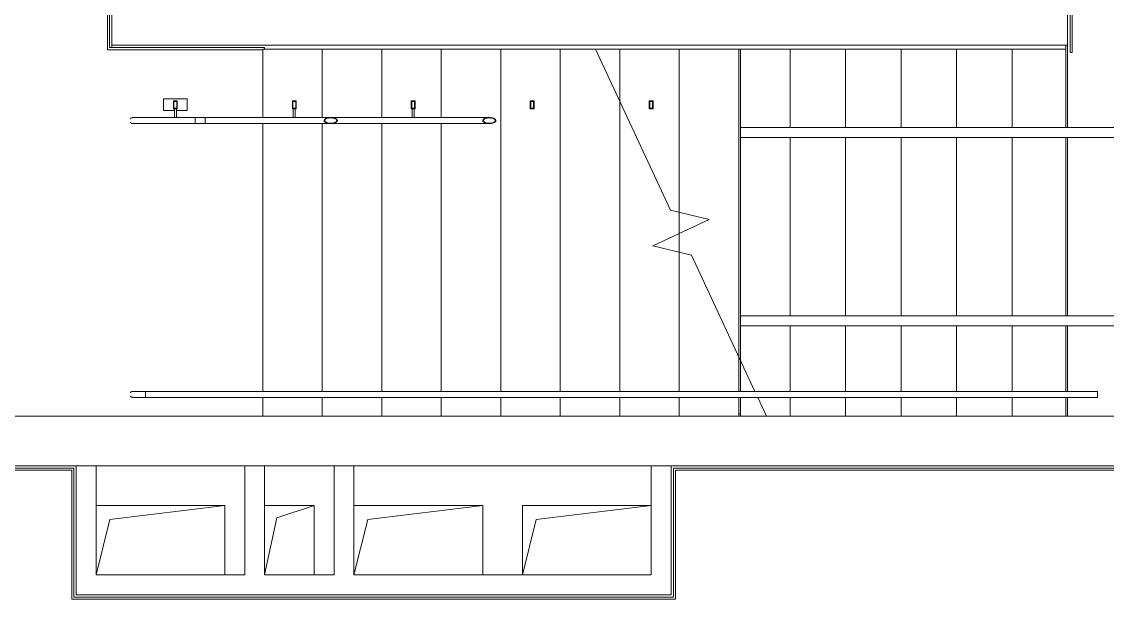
# Model space of a CAD drawing. Header units: millimetres. Extents: x 5993 to 95364, y 94667 to 143522.
# Drawn here: x 43177.1 to 43622.8, y 117611.3 to 117848.3 of the extents above; entities that cross this region are included whole.
import ezdxf

# ---------------------------------------------------------------- set-up
doc = ezdxf.new("R2010")
doc.units = ezdxf.units.MM
for name, color, linetype, lineweight in [('0-2', 7, 'Continuous', 9), ('Контуры', 7, 'Continuous', 9), ('Линии свеса', 7, 'Continuous', 9), ('Марки вырезов', 7, 'Continuous', 9), ('Обобщенные модели', 7, 'Continuous', 9), ('Ограждение', 7, 'Continuous', 9), ('Ограждение-1', 7, 'Continuous', 20), ('Перекрытия', 7, 'Continuous', 9), ('Стены', 7, 'Continuous', 9), ('Стены-1', 7, 'Continuous', 13)]:
    doc.layers.add(name, color=color, linetype=linetype, lineweight=lineweight)

# ---------------------------------------------------------------- blocks, each defined once
blk = doc.blocks.new('Ограждение_СКБ_Подвал - 2-й марш _Л-1_-30506865-АИ2_01_План напольных покрытий и плинтусов 1го этажа _Часть 2_')
at = {"layer": 'Ограждение'}
for p, q in [((3800, 25), (1850, 25)), ((3800, -25), (3800, 25)), ((1850, -25), (3800, -25))]:
    blk.add_line(p, q, dxfattribs=at)
blk = doc.blocks.new('О_Балясина_Труба_ГОСТ 8645-68 - О_Балясина_Труба_ГОСТ 8645-68-33049440-АИ2_01_План напольных покрытий и плинтусов 1го этажа _Часть 2_')
at = {"layer": 'Ограждение'}
for p, q in [((40, 10), (0, 10)), ((0, 10), (0, -10)), ((3, 7), (37, 7)), ((3, -7), (3, 7)), ((37, 7), (37, -7)), ((40, -10), (40, 10)), ((0, -10), (40, -10)), ((37, -7), (3, -7))]:
    blk.add_line(p, q, dxfattribs=at)
blk = doc.blocks.new('О_Кронштейн_Форма Г_Круг_ГОСТ 2590-2006 - О_Кронштейн_Форма Г_Круг_ГОСТ 2590-2006-33044422-АИ2_01_План напольных покрытий и плинтусов 1го этажа _Часть 2_')
at = {"layer": 'Ограждение'}
for p, q in [((20944.8, 47450.1), (20944.8, 47415.1)), ((20954.8, 47415.1), (20954.8, 47450.1))]:
    blk.add_line(p, q, dxfattribs=at)
at = {"layer": 'Ограждение', "flags": 128}
for points in [[(20944.8, 47405.1), (20944.8, 47406.1), (20944.8, 47407), (20944.8, 47408), (20944.8, 47408.9), (20944.8, 47409.9), (20944.8, 47410.9), (20944.8, 47411.9), (20944.8, 47412.9), (20944.8, 47413.9), (20944.8, 47414.9), (20944.8, 47415.1)], [(20954.8, 47415.1), (20954.8, 47414.1), (20954.8, 47413.1), (20954.8, 47412.1), (20954.8, 47411.1), (20954.8, 47410.2), (20954.8, 47409.2), (20954.8, 47408.2), (20954.8, 47407.3), (20954.8, 47406.3), (20954.8, 47405.4)]]:
    blk.add_lwpolyline(points, dxfattribs=at)
blk = doc.blocks.new('AR_Отверстие прямоугольное _в плите_ - AR_Отверстие прямоугольное _в плите_-30552566-АИ2_01_План напольных покрытий и плинтусов 1го этажа _Часть 2_')
at = {"layer": 'Обобщенные модели'}
for p, q in [((325, 175), (-325, 175)), ((-255, 105), (325, 175)), ((325, -175), (325, 175)), ((-325, -175), (-255, 105))]:
    blk.add_line(p, q, dxfattribs=at)
blk = doc.blocks.new('AR_Отверстие прямоугольное _в плите_ - AR_Отверстие прямоугольное _в плите_-V246-АИ2_01_План напольных покрытий и плинтусов 1го этажа _Часть 2_')
at = {"layer": 'Обобщенные модели'}
for p, q in [((325, 175), (-325, 175)), ((-325, 175), (-325, -175)), ((-255, 105), (325, 175)), ((-325, -175), (-255, 105))]:
    blk.add_line(p, q, dxfattribs=at)
blk = doc.blocks.new('AR_Отверстие прямоугольное _в плите_ - AR_Отверстие прямоугольное _в плите_-30459243-АИ2_01_План напольных покрытий и плинтусов 1го этажа _Часть 2_')
at = {"layer": 'Обобщенные модели'}
for p, q in [((125, 175), (-125, 175)), ((-62.5, 112.5), (125, 175)), ((125, -175), (125, 175)), ((-125, -175), (-62.5, 112.5))]:
    blk.add_line(p, q, dxfattribs=at)
blk = doc.blocks.new('О_Балясина_Труба_ГОСТ 8645-68 - О_Балясина_Труба_ГОСТ 8645-68-33049964-АИ2_01_План напольных покрытий и плинтусов 1го этажа _Часть 2_')
at = {"layer": 'Ограждение'}
for p, q in [((40, 10), (0, 10)), ((0, 10), (0, -10)), ((3, 7), (37, 7)), ((3, -7), (3, 7)), ((37, 7), (37, -7)), ((40, -10), (40, 10)), ((0, -10), (40, -10)), ((37, -7), (3, -7))]:
    blk.add_line(p, q, dxfattribs=at)
blk = doc.blocks.new('О_Полоса_Трапеция прямоугольная_Прокат_ГОСТ 103-2006 - Крепежная пластина-30950265-АИ2_01_План напольных покрытий и плинтусов 1го этажа _Часть 2_')
at = {"layer": 'Ограждение'}
for p, q in [((0, 30), (0, -30)), ((0, 30), (120, 30)), ((120, -30), (120, 30)), ((0, -30), (55.2, -30)), ((64.7, -30), (120, -30))]:
    blk.add_line(p, q, dxfattribs=at)
blk = doc.blocks.new('О_Элемент поручня_Площадочный_Двухуровневый_ГОСТ 8732-78 - О_Элемент поручня_Площадочный_Двухуровневый_ГОСТ 8732-78-33044774-АИ2_01_План напольных покрытий и плинтусов 1го этажа _Часть 2_')
at = {"layer": 'Ограждение'}
for p, q in [((260, 40), (0, 40)), ((0, 25), (0, 40)), ((0, 10), (0, 25)), ((0, 10), (260, 10)), ((262.8, 10), (260.6, 10))]:
    blk.add_line(p, q, dxfattribs=at)
at = {"layer": 'Ограждение', "flags": 128}
for points in [[(260, 40), (262.2, 40), (263.9, 40)], [(315, 40), (315, 40), (314.8, 40), (314.6, 40), (314.3, 40), (313.9, 40), (313.4, 40), (312.9, 40), (312.2, 40), (311.5, 40), (310.7, 40), (309.8, 40), (308.8, 40), (307.7, 40), (306.6, 40), (305.4, 40), (304.1, 40), (302.8, 40), (301.3, 40), (299.9, 40), (298.3, 40), (296.7, 40), (295, 40), (293.3, 40), (291.5, 40), (289.7, 40), (287.8, 40), (285.9, 40), (284, 40), (282, 40), (279.9, 40), (277.9, 40), (275.8, 40), (273.6, 40), (271.5, 40), (269.3, 40), (267.2, 40), (265, 40), (262.8, 40), (260.6, 40), (260, 40)], [(260, 10), (262.2, 10), (264.4, 10), (266.6, 10), (268.8, 10), (270.9, 10), (273.1, 10), (275.2, 10), (277.3, 10), (279.4, 10), (281.4, 10), (283.4, 10), (285.4, 10), (287.3, 10), (289.2, 10), (291.1, 10), (292.8, 10), (294.6, 10), (296.3, 10), (297.9, 10), (299.5, 10), (301, 10), (302.4, 10), (303.8, 10), (305.1, 10), (306.3, 10), (307.4, 10), (308.5, 10), (309.5, 10), (310.4, 10), (311.3, 10), (312, 10), (312.7, 10), (313.3, 10), (313.8, 10), (314.2, 10), (314.5, 10), (314.8, 10), (314.9, 10), (315, 10), (315, 10)], [(264.4, 40), (266.6, 40), (268.8, 40), (270.9, 40), (273.1, 40), (275.2, 40), (277.3, 40), (279.4, 40), (281.4, 40), (283.4, 40), (285.4, 40), (287.3, 40), (289.2, 40), (291.1, 40), (292.8, 40)], [(315, 10), (315, 10), (314.8, 10), (314.6, 10), (314.3, 10), (313.9, 10), (313.4, 10), (312.9, 10), (312.2, 10), (311.5, 10), (310.7, 10), (309.8, 10), (308.8, 10), (307.7, 10), (306.6, 10), (305.4, 10), (304.1, 10), (302.8, 10), (301.3, 10), (299.9, 10), (298.3, 10), (296.7, 10), (295, 10), (293.3, 10), (291.5, 10), (289.7, 10), (287.8, 10), (285.9, 10), (284, 10), (282, 10), (279.9, 10), (277.9, 10), (275.8, 10), (273.6, 10), (271.5, 10), (269.3, 10), (267.2, 10), (265, 10)], [(293.1, 40), (294.6, 40), (296.3, 40), (297.9, 40), (299.5, 40), (301, 40), (302.4, 40), (303.8, 40), (305.1, 40), (306.3, 40), (307.4, 40), (308.5, 40), (309.5, 40), (310.4, 40), (311.3, 40), (312, 40), (312.7, 40), (313.3, 40), (313.8, 40), (314.2, 40), (314.5, 40), (314.8, 40), (314.9, 40), (315, 40), (315, 40)], [(315, 40), (315.6, 40), (316.2, 40), (316.8, 39.9), (317.4, 39.8), (318, 39.7), (318.6, 39.6), (319.1, 39.4), (319.7, 39.2), (320.3, 39), (320.8, 38.8), (321.4, 38.6), (321.9, 38.3), (322.5, 38)], [(322.6, 12.1), (322.1, 11.8), (321.5, 11.5), (321, 11.2), (320.4, 11), (319.9, 10.8), (319.3, 10.6), (318.7, 10.5), (318.1, 10.3), (317.5, 10.2), (317, 10.1), (316.4, 10.1), (315.8, 10), (315.2, 10), (315, 10)], [(325.8, 35.5), (326.2, 35), (326.6, 34.6), (326.9, 34.1), (327.3, 33.6)], [(327.4, 16.5), (327, 16), (326.7, 15.6), (326.3, 15.1), (325.9, 14.7)]]:
    blk.add_lwpolyline(points, dxfattribs=at)
blk = doc.blocks.new('О_Элемент поручня_выступ_Загиб слева_Труба_ГОСТ 8732-78 - О_Элемент поручня_выступ_Загиб слева_Труба_ГОСТ 8732-78-33046190-АИ2_01_План напольных покрытий и плинтусов 1го этажа _Часть 2_')
at = {"layer": 'Ограждение'}
for p, q in [((-3.5, 30), (-633.5, 30)), ((50, 30), (-3.5, 30)), ((50, 30), (50, 15)), ((50, 15), (50, 0)), ((-633.5, 0), (-3.5, 0)), ((-3.5, 0), (50, 0))]:
    blk.add_line(p, q, dxfattribs=at)
blk.add_open_spline([(-3.5, 30), (-3.2, 30), (-2.6, 29.7), (-1.8, 28.1), (-1, 25.7), (-0.4, 22.6), (-0.1, 18.9), (0, 16.3), (0, 15)], degree=3, dxfattribs=at)
blk.add_open_spline([(0, 15), (0, 12.4), (-0.2, 8.5), (-1, 4.3), (-1.8, 1.9), (-2.6, 0.3), (-3.2, 0), (-3.5, 0)], degree=3, knots=[0, 0, 0, 0, 0.1666667, 0.25, 0.3333333, 0.4166667, 0.5, 0.5, 0.5, 0.5], dxfattribs=at)
at = {"layer": 'Ограждение-1', "flags": 128}
for points in [[(-600, 15), (-600.5, 17.6), (-602, 20.1), (-604.5, 22.5), (-607.8, 24.6), (-612, 26.5), (-616.8, 28), (-622.1, 29.1), (-627.7, 29.8), (-633.5, 30), (-639.4, 29.8), (-645, 29.1), (-650.3, 28), (-655.1, 26.5), (-659.2, 24.6), (-662.6, 22.5), (-665.1, 20.1), (-666.6, 17.6), (-667.1, 15)], [(-667.1, 15), (-666.6, 12.4), (-665.1, 9.9), (-662.6, 7.5), (-659.2, 5.4), (-655.1, 3.5), (-650.3, 2), (-645, 0.9), (-639.4, 0.2), (-633.5, 0), (-627.7, 0.2), (-622.1, 0.9), (-616.8, 2), (-612, 3.5), (-607.8, 5.4), (-604.5, 7.5), (-602, 9.9), (-600.5, 12.4), (-600, 15)], [(-663.7, 15), (-663.3, 17.3), (-661.9, 19.6), (-659.7, 21.8), (-656.7, 23.7), (-652.9, 25.3), (-648.6, 26.7), (-643.9, 27.7), (-638.8, 28.3), (-633.5, 28.5), (-628.3, 28.3), (-623.2, 27.7), (-618.4, 26.7), (-614.1, 25.3), (-610.4, 23.7), (-607.4, 21.8), (-605.2, 19.6), (-603.8, 17.3), (-603.4, 15)], [(-603.4, 15), (-603.8, 12.7), (-605.2, 10.4), (-607.4, 8.3), (-610.4, 6.3), (-614.1, 4.7), (-618.4, 3.3), (-623.2, 2.3), (-628.3, 1.7), (-633.5, 1.5), (-638.8, 1.7), (-643.9, 2.3), (-648.6, 3.3), (-652.9, 4.7), (-656.7, 6.3), (-659.7, 8.3), (-661.9, 10.4), (-663.3, 12.7), (-663.7, 15)]]:
    blk.add_lwpolyline(points, dxfattribs=at)
blk = doc.blocks.new('О_Элемент поручня_выступ_Загиб слева_Труба_ГОСТ 8732-78 - О_Элемент поручня_выступ_Загиб слева_Труба_ГОСТ 8732-78-33046193-АИ2_01_План напольных покрытий и плинтусов 1го этажа _Часть 2_')
at = {"layer": 'Ограждение'}
for p, q in [((-633.5, 30), (-1433.5, 30)), ((-1433.5, 0), (-633.5, 0))]:
    blk.add_line(p, q, dxfattribs=at)
at = {"layer": 'Ограждение-1', "flags": 128}
for points in [[(-1400, 15), (-1400.5, 17.6), (-1402, 20.1), (-1404.5, 22.5), (-1407.8, 24.6), (-1412, 26.5), (-1416.8, 28), (-1422.1, 29.1), (-1427.7, 29.8), (-1433.5, 30), (-1439.4, 29.8), (-1445, 29.1), (-1450.3, 28), (-1455.1, 26.5), (-1459.2, 24.6), (-1462.6, 22.5), (-1465.1, 20.1), (-1466.6, 17.6), (-1467.1, 15)], [(-1467.1, 15), (-1466.6, 12.4), (-1465.1, 9.9), (-1462.6, 7.5), (-1459.2, 5.4), (-1455.1, 3.5), (-1450.3, 2), (-1445, 0.9), (-1439.4, 0.2), (-1433.5, 0), (-1427.7, 0.2), (-1422.1, 0.9), (-1416.8, 2), (-1412, 3.5), (-1407.8, 5.4), (-1404.5, 7.5), (-1402, 9.9), (-1400.5, 12.4), (-1400, 15)], [(-1463.7, 15), (-1463.3, 17.3), (-1461.9, 19.6), (-1459.7, 21.8), (-1456.7, 23.7), (-1452.9, 25.3), (-1448.6, 26.7), (-1443.9, 27.7), (-1438.8, 28.3), (-1433.5, 28.5), (-1428.3, 28.3), (-1423.2, 27.7), (-1418.4, 26.7), (-1414.1, 25.3), (-1410.4, 23.7), (-1407.4, 21.8), (-1405.2, 19.6), (-1403.8, 17.3), (-1403.4, 15)], [(-1403.4, 15), (-1403.8, 12.7), (-1405.2, 10.4), (-1407.4, 8.3), (-1410.4, 6.3), (-1414.1, 4.7), (-1418.4, 3.3), (-1423.2, 2.3), (-1428.3, 1.7), (-1433.5, 1.5), (-1438.8, 1.7), (-1443.9, 2.3), (-1448.6, 3.3), (-1452.9, 4.7), (-1456.7, 6.3), (-1459.7, 8.3), (-1461.9, 10.4), (-1463.3, 12.7), (-1463.7, 15)]]:
    blk.add_lwpolyline(points, dxfattribs=at)
blk = doc.blocks.new('О_Общий_Элемент поручня_Площадочный_Двухуровневый_С подрезкой_ГОСТ 8732-78 - О_Общий_Элемент поручня_Площадочный_Двухуровневый_С подрезкой_ГОСТ 8732-78-31370358-АИ2_01_План напольных покрытий и плинтусов 1го этажа _Часть 2_')
at = {"layer": 'Ограждение'}
for p, q in [((20, 40), (0, 40)), ((0, 10), (20, 10))]:
    blk.add_line(p, q, dxfattribs=at)
at = {"layer": 'Ограждение', "flags": 128}
for points in [[(20, 40), (21.8, 40), (23.6, 40), (25.4, 40), (27.2, 40), (28.9, 40), (30.7, 40), (32.4, 40), (34.2, 40), (35.9, 40), (37.5, 40), (39.2, 40), (40.8, 40), (42.4, 40), (43.9, 40), (45.4, 40), (46.9, 40), (48.3, 40), (49.7, 40), (51, 40), (52.3, 40), (53.5, 40), (54.7, 40), (55.8, 40), (56.9, 40), (57.9, 40), (58.8, 40), (59.7, 40), (60.5, 40), (61.3, 40), (61.9, 40), (62.6, 40), (63.1, 40), (63.6, 40), (64, 40), (64.3, 40), (64.6, 40), (64.8, 40), (64.9, 40), (65, 40), (65, 40)], [(65, 40), (65, 40), (64.9, 40), (64.7, 40), (64.4, 40), (64.1, 40), (63.7, 40), (63.2, 40), (62.7, 40), (62.1, 40), (61.4, 40), (60.7, 40), (59.9, 40), (59.1, 40), (58.1, 40), (57.1, 40), (56.1, 40), (55, 40), (53.8, 40), (52.6, 40), (51.4, 40), (50, 40), (48.7, 40), (47.3, 40), (45.8, 40), (44.3, 40), (42.8, 40), (41.2, 40), (39.6, 40), (38, 40), (36.3, 40), (34.6, 40), (32.9, 40), (31.2, 40), (29.4, 40), (27.6, 40), (25.9, 40), (24.1, 40), (22.3, 40), (20.5, 40), (20, 40)], [(20, 10), (21.8, 10), (23.6, 10), (25.4, 10), (27.2, 10), (28.9, 10), (30.7, 10), (32.4, 10), (34.2, 10), (35.9, 10), (37.5, 10), (39.2, 10), (40.8, 10), (42.4, 10), (43.9, 10), (45.4, 10), (46.9, 10), (48.3, 10), (49.7, 10), (51, 10), (52.3, 10), (53.5, 10), (54.7, 10), (55.8, 10), (56.9, 10), (57.9, 10), (58.8, 10), (59.7, 10), (60.5, 10), (61.3, 10), (61.9, 10), (62.6, 10), (63.1, 10), (63.6, 10), (64, 10), (64.3, 10), (64.6, 10), (64.8, 10), (64.9, 10), (65, 10), (65, 10)], [(65, 10), (65, 10), (64.9, 10), (64.7, 10), (64.4, 10), (64.1, 10), (63.7, 10), (63.2, 10), (62.7, 10), (62.1, 10), (61.4, 10), (60.7, 10), (59.9, 10), (59.1, 10), (58.1, 10), (57.1, 10), (56.1, 10), (55, 10), (53.8, 10), (52.6, 10), (51.4, 10), (50, 10), (48.7, 10), (47.3, 10), (45.8, 10), (44.3, 10), (42.8, 10), (41.2, 10), (39.6, 10), (38, 10), (36.3, 10), (34.6, 10), (32.9, 10), (31.2, 10), (29.4, 10), (27.6, 10), (25.9, 10), (24.1, 10), (22.3, 10), (20.5, 10)], [(65, 40), (65.6, 40), (66.2, 40), (66.8, 39.9), (67.4, 39.8), (68, 39.7), (68.6, 39.6), (69.1, 39.4), (69.7, 39.2), (70.3, 39), (70.8, 38.8), (71.4, 38.6), (71.9, 38.3), (72.5, 38), (73, 37.7), (73.5, 37.4), (74, 37), (74.4, 36.7), (74.9, 36.3)], [(77.4, 16.5), (77, 16), (76.7, 15.6), (76.3, 15.1), (75.9, 14.7), (75.5, 14.2), (75, 13.8), (74.6, 13.4), (74.1, 13.1), (73.6, 12.7), (73.1, 12.4), (72.6, 12.1), (72.1, 11.8), (71.5, 11.5), (71, 11.2), (70.4, 11), (69.9, 10.8), (69.3, 10.6), (68.7, 10.5), (68.1, 10.3), (67.5, 10.2), (67, 10.1), (66.4, 10.1), (65.8, 10), (65.2, 10), (65, 10)], [(76.2, 35), (76.6, 34.6), (76.9, 34.1), (77.3, 33.6)]]:
    blk.add_lwpolyline(points, dxfattribs=at)
blk = doc.blocks.new('О_Элемент поручня_Пристенный_Труба_ГОСТ 8732-78 - О_Элемент поручня_Пристенный_Труба_ГОСТ 8732-78-32488292-АИ2_01_План напольных покрытий и плинтусов 1го этажа _Часть 2_')
at = {"layer": 'Ограждение'}
for p, q in [((-4500, -30), (-4500, 0)), ((-4500, 0), (300, 0)), ((300, 0), (300, -30)), ((300, -30), (-4500, -30))]:
    blk.add_line(p, q, dxfattribs=at)

msp = doc.modelspace()

# ---------------------------------------------------------------- linework, layer by layer
at = {"layer": 'Контуры'}
for p, q in [((43472.21, 117837.01), (43492.56, 117837.01)), ((43492.56, 117837.01), (43515.35, 117837.01)), ((43515.35, 117837.01), (43538.14, 117837.01)), ((43538.14, 117837.01), (43560.93, 117837.01)), ((43560.93, 117837.01), (43583.72, 117837.01)), ((43583.72, 117837.01), (43605.78, 117837.01)), ((43606.51, 117838.64), (43606.51, 117837.01)), ((43606.51, 117837.01), (43606.51, 117804.86)), ((43606.51, 117800.79), (43606.51, 117727.53)), ((43606.51, 117723.46), (43606.51, 117696.6)), ((43606.51, 117694.16), (43606.51, 117686.43)), ((43472.21, 117686.43), (43482.9, 117686.43))]:
    msp.add_line(p, q, dxfattribs=at)
at = {"layer": 'Линии свеса'}
for p, q in [((43492.56, 117837.01), (43492.56, 117804.86)), ((43515.35, 117837.01), (43515.35, 117804.86)), ((43538.14, 117837.01), (43538.14, 117804.86)), ((43560.93, 117837.01), (43560.93, 117804.86)), ((43583.72, 117837.01), (43583.72, 117804.86)), ((43492.56, 117800.79), (43492.56, 117727.53)), ((43515.35, 117800.79), (43515.35, 117727.53)), ((43538.14, 117800.79), (43538.14, 117727.53)), ((43560.93, 117800.79), (43560.93, 117727.53)), ((43583.72, 117800.79), (43583.72, 117727.53)), ((43492.56, 117723.46), (43492.56, 117696.6)), ((43515.35, 117723.46), (43515.35, 117696.6)), ((43538.14, 117723.46), (43538.14, 117696.6)), ((43560.93, 117723.46), (43560.93, 117696.6)), ((43583.72, 117723.46), (43583.72, 117696.6)), ((43472.21, 117709.35), (43472.21, 117696.6)), ((43472.21, 117694.16), (43472.21, 117686.43)), ((43492.56, 117694.16), (43492.56, 117686.43)), ((43515.35, 117694.16), (43515.35, 117686.43)), ((43538.14, 117694.16), (43538.14, 117686.43)), ((43560.93, 117694.16), (43560.93, 117686.43)), ((43583.72, 117694.16), (43583.72, 117686.43))]:
    msp.add_line(p, q, dxfattribs=at)
at = {"layer": 'Марки вырезов'}
for p, q in [((43443.49, 117770.94), (43412.68, 117837.01)), ((43459.32, 117767.09), (43443.49, 117770.94)), ((43436.26, 117756.34), (43459.32, 117767.09)), ((43452.09, 117752.5), (43436.26, 117756.34)), ((43478.15, 117696.6), (43452.09, 117752.5)), ((43482.9, 117686.43), (43479.29, 117694.16))]:
    msp.add_line(p, q, dxfattribs=at)
at = {"layer": 'Перекрытия'}
for p, q in [((43214.18, 117837.66), (43214.18, 117838.64)), ((43471.48, 117837.01), (43276.13, 117837.01)), ((43276.13, 117837.01), (43276.13, 117808.93)), ((43300.55, 117837.01), (43300.55, 117808.93)), ((43324.96, 117837.01), (43324.96, 117808.91)), ((43349.38, 117837.01), (43349.38, 117808.91)), ((43373.8, 117837.01), (43373.8, 117696.6)), ((43398.22, 117837.01), (43398.22, 117696.6)), ((43422.64, 117837.01), (43422.64, 117696.6)), ((43447.06, 117837.01), (43447.06, 117696.6)), ((43605.78, 117838.64), (43605.78, 117804.86)), ((43276.13, 117806.5), (43276.13, 117696.6)), ((43300.55, 117806.5), (43300.55, 117696.6)), ((43324.96, 117806.52), (43324.96, 117696.6)), ((43349.38, 117806.52), (43349.38, 117696.6)), ((43605.78, 117800.79), (43605.78, 117727.53)), ((43605.78, 117723.46), (43605.78, 117696.6)), ((43276.13, 117694.16), (43276.13, 117686.43)), ((43300.55, 117694.16), (43300.55, 117686.43)), ((43324.96, 117694.16), (43324.96, 117686.43)), ((43349.38, 117694.16), (43349.38, 117686.43)), ((43373.8, 117694.16), (43373.8, 117686.43)), ((43398.22, 117694.16), (43398.22, 117686.43)), ((43422.64, 117694.16), (43422.64, 117686.43)), ((43447.06, 117694.16), (43447.06, 117686.43)), ((43605.78, 117694.16), (43605.78, 117686.43)), ((43471.48, 117686.43), (43471.48, 117687.4))]:
    msp.add_line(p, q, dxfattribs=at)
at = {"layer": 'Стены'}
for p, q in [((43212.31, 117836.76), (43212.31, 117946)), ((43213.21, 117946), (43213.21, 117837.66)), ((43607.49, 117835.62), (43607.49, 117860.41)), ((43608.38, 117860.86), (43608.38, 117835.62)), ((43276.13, 117836.76), (43212.31, 117836.76)), ((43213.21, 117837.66), (43276.87, 117837.66)), ((43276.87, 117837.01), (43276.87, 117837.66)), ((43471.48, 117696.6), (43471.48, 117837.01)), ((43471.48, 117837.01), (43472.21, 117837.01)), ((43472.21, 117837.01), (43472.21, 117696.6)), ((43608.38, 117835.62), (43607.49, 117835.62)), ((43471.48, 117687.4), (43471.48, 117694.16)), ((43472.21, 117694.16), (43472.21, 117687.4)), ((43471.48, 117687.4), (43472.21, 117687.4)), ((43050.82, 117665.1), (43198.56, 117665.1)), ((43197.66, 117664.21), (43050.82, 117664.21)), ((43197.66, 117611.3), (43197.66, 117664.21)), ((43198.56, 117665.1), (43198.56, 117612.19)), ((43444.7, 117612.19), (43444.7, 117665.1)), ((43444.7, 117665.1), (43699.14, 117665.1)), ((43445.59, 117664.21), (43445.59, 117611.3)), ((43698.24, 117664.21), (43445.59, 117664.21)), ((43445.59, 117611.3), (43197.66, 117611.3)), ((43198.56, 117612.19), (43444.7, 117612.19))]:
    msp.add_line(p, q, dxfattribs=at)
at = {"layer": 'Стены-1'}
for p, q in [((43214.18, 117858.98), (43214.18, 117838.64)), ((43606.51, 117838.64), (43606.51, 117858.98)), ((43214.18, 117838.64), (43606.51, 117838.64)), ((43472.21, 117686.43), (43012.32, 117686.43)), ((43700.12, 117686.43), (43482.9, 117686.43)), ((43048.95, 117666.08), (43700.12, 117666.08)), ((43207.67, 117666.08), (43199.53, 117666.08)), ((43199.53, 117666.08), (43199.53, 117613.17)), ((43207.67, 117621.31), (43207.67, 117666.08)), ((43276.86, 117666.08), (43268.72, 117666.08)), ((43268.72, 117666.08), (43268.72, 117621.31)), ((43276.86, 117621.31), (43276.86, 117666.08)), ((43313.49, 117666.08), (43305.35, 117666.08)), ((43305.35, 117666.08), (43305.35, 117621.31)), ((43313.49, 117621.31), (43313.49, 117666.08)), ((43443.72, 117666.08), (43435.58, 117666.08)), ((43435.58, 117666.08), (43435.58, 117621.31)), ((43443.72, 117621.31), (43443.72, 117666.08)), ((43268.72, 117621.31), (43207.67, 117621.31)), ((43305.35, 117621.31), (43276.86, 117621.31)), ((43435.58, 117621.31), (43313.49, 117621.31)), ((43443.72, 117613.17), (43443.72, 117621.31)), ((43199.53, 117613.17), (43207.67, 117613.17)), ((43207.67, 117613.17), (43443.72, 117613.17))]:
    msp.add_line(p, q, dxfattribs=at)

# ---------------------------------------------------------------- block references
at = {"layer": '0-2', "extrusion": (0, 0, -1), "xscale": 0.08139549610658335, "yscale": 0.08139549610658335, "zscale": 0.08139549610658335}
msp.add_blockref('О_Полоса_Трапеция прямоугольная_Прокат_ГОСТ 103-2006 - Крепежная пластина-30950265-АИ2_01_План напольных покрытий и плинтусов 1го этажа _Часть 2_', (-43245.1, 117814.23), dxfattribs=at)
at = {"layer": '0-2', "xscale": 0.08139549610658335, "yscale": 0.08139549610658335, "zscale": 0.08139549610658335}
for name, p, rotation in [('О_Балясина_Труба_ГОСТ 8645-68 - О_Балясина_Труба_ГОСТ 8645-68-33049964-АИ2_01_План напольных покрытий и плинтусов 1го этажа _Часть 2_', (43240.22, 117812.6), 89.99999999999946), ('О_Балясина_Труба_ГОСТ 8645-68 - О_Балясина_Труба_ГОСТ 8645-68-33049440-АИ2_01_План напольных покрытий и плинтусов 1го этажа _Часть 2_', (43289.06, 117812.6), 89.99999999999946), ('О_Балясина_Труба_ГОСТ 8645-68 - О_Балясина_Труба_ГОСТ 8645-68-33049440-АИ2_01_План напольных покрытий и плинтусов 1го этажа _Часть 2_', (43337.89, 117812.6), 89.99999999999946), ('О_Балясина_Труба_ГОСТ 8645-68 - О_Балясина_Труба_ГОСТ 8645-68-33049440-АИ2_01_План напольных покрытий и плинтусов 1го этажа _Часть 2_', (43386.73, 117812.6), 89.99999999999946), ('О_Балясина_Труба_ГОСТ 8645-68 - О_Балясина_Труба_ГОСТ 8645-68-33049440-АИ2_01_План напольных покрытий и плинтусов 1го этажа _Часть 2_', (43435.57, 117812.6), 89.99999999999946), ('О_Элемент поручня_Площадочный_Двухуровневый_ГОСТ 8732-78 - О_Элемент поручня_Площадочный_Двухуровневый_ГОСТ 8732-78-33044774-АИ2_01_План напольных покрытий и плинтусов 1го этажа _Часть 2_', (43248.36, 117809.75), 180), ('О_Элемент поручня_выступ_Загиб слева_Труба_ГОСТ 8732-78 - О_Элемент поручня_выступ_Загиб слева_Труба_ГОСТ 8732-78-33046190-АИ2_01_План напольных покрытий и плинтусов 1го этажа _Часть 2_', (43252.43, 117808.94), 180), ('О_Элемент поручня_выступ_Загиб слева_Труба_ГОСТ 8732-78 - О_Элемент поручня_выступ_Загиб слева_Труба_ГОСТ 8732-78-33046193-АИ2_01_План напольных покрытий и плинтусов 1го этажа _Часть 2_', (43252.43, 117808.94), 180), ('О_Общий_Элемент поручня_Площадочный_Двухуровневый_С подрезкой_ГОСТ 8732-78 - О_Общий_Элемент поручня_Площадочный_Двухуровневый_С подрезкой_ГОСТ 8732-78-31370358-АИ2_01_План напольных покрытий и плинтусов 1го этажа _Часть 2_', (43228.02, 117697.41), 180), ('О_Элемент поручня_Пристенный_Труба_ГОСТ 8732-78 - О_Элемент поручня_Пристенный_Труба_ГОСТ 8732-78-32488292-АИ2_01_План напольных покрытий и плинтусов 1го этажа _Часть 2_', (43252.44, 117694.16), 180)]:
    msp.add_blockref(name, p, dxfattribs=dict(at, rotation=rotation))
for name, p in [('О_Кронштейн_Форма Г_Круг_ГОСТ 2590-2006 - О_Кронштейн_Форма Г_Круг_ГОСТ 2590-2006-33044422-АИ2_01_План напольных покрытий и плинтусов 1го этажа _Часть 2_', (41535, 113950.37)), ('О_Кронштейн_Форма Г_Круг_ГОСТ 2590-2006 - О_Кронштейн_Форма Г_Круг_ГОСТ 2590-2006-33044422-АИ2_01_План напольных покрытий и плинтусов 1го этажа _Часть 2_', (41583.83, 113950.37)), ('О_Кронштейн_Форма Г_Круг_ГОСТ 2590-2006 - О_Кронштейн_Форма Г_Круг_ГОСТ 2590-2006-33044422-АИ2_01_План напольных покрытий и плинтусов 1го этажа _Часть 2_', (41632.67, 113950.37)), ('Ограждение_СКБ_Подвал - 2-й марш _Л-1_-30506865-АИ2_01_План напольных покрытий и плинтусов 1го этажа _Часть 2_', (43321.63, 117802.82)), ('Ограждение_СКБ_Подвал - 2-й марш _Л-1_-30506865-АИ2_01_План напольных покрытий и плинтусов 1го этажа _Часть 2_', (43321.63, 117725.5)), ('AR_Отверстие прямоугольное _в плите_ - AR_Отверстие прямоугольное _в плите_-30552566-АИ2_01_План напольных покрытий и плинтусов 1го этажа _Часть 2_', (43234.13, 117635.55)), ('AR_Отверстие прямоугольное _в плите_ - AR_Отверстие прямоугольное _в плите_-30459243-АИ2_01_План напольных покрытий и плинтусов 1го этажа _Часть 2_', (43287.03, 117635.55)), ('AR_Отверстие прямоугольное _в плите_ - AR_Отверстие прямоугольное _в плите_-30552566-АИ2_01_План напольных покрытий и плинтусов 1го этажа _Часть 2_', (43339.94, 117635.55)), ('AR_Отверстие прямоугольное _в плите_ - AR_Отверстие прямоугольное _в плите_-V246-АИ2_01_План напольных покрытий и плинтусов 1го этажа _Часть 2_', (43409.13, 117635.55))]:
    msp.add_blockref(name, p, dxfattribs=at)

doc.saveas('drawing.dxf')
